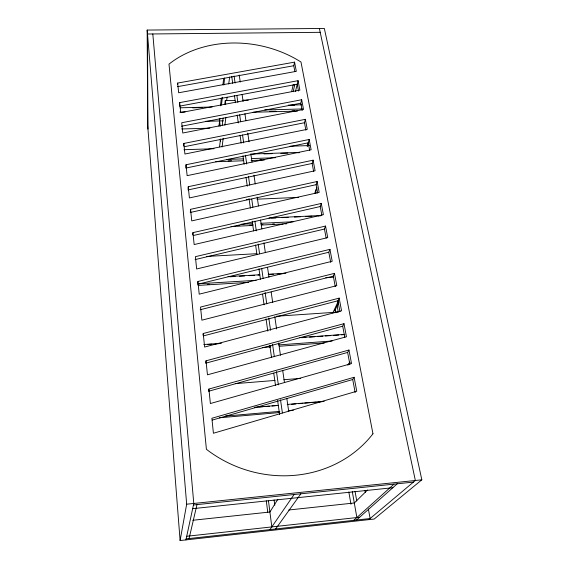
<?xml version="1.0" encoding="UTF-8"?>
<svg xmlns="http://www.w3.org/2000/svg" width="569" height="569" viewBox="0 0 569 569"><rect width="100%" height="100%" fill="white"/><g stroke="black" fill="none" stroke-linecap="round" stroke-linejoin="round"><path stroke-width="0.85" d="M177.606 84.496L177.67 83.053L294.571 62.128L296.314 71.345L178.666 92.768L177.67 83.053M179.541 105.272L179.669 102.619L298.078 80.677L299.87 90.144L180.686 112.605L179.669 102.619M183.687 145.998L183.837 143.445L305.382 119.326L307.267 129.327L184.918 154.028L183.837 143.445M186.013 164.761L185.793 168.075L308.249 142.805L309.187 139.469L186.013 164.761L187.123 175.657L311.129 149.754L309.187 139.469M188.076 189.136L188.254 186.71L313.099 160.181L315.098 170.764L189.399 197.934L188.254 186.71M190.558 209.328L190.302 212.457L316.115 184.683L317.125 181.504L190.558 209.328L191.739 220.893L319.188 192.393L317.125 181.504M192.735 234.912L192.934 232.636L321.272 203.453L323.391 214.669L194.157 244.556L192.934 232.636M197.763 282.871L197.92 281.47L329.949 249.343L332.196 261.256L199.214 294.166L197.92 281.47M220.445 105.87L221.369 97.953M222.913 84.76L223.631 78.6M218.965 126.162L219.89 118.309M221.448 105.158L222.379 97.271M223.83 84.994L224.663 77.981M219.542 146.838L220.516 138.985M222.244 125.038L223.105 118.06M224.826 104.113L225.26 100.628L235.011 100.4M226.64 100.67L227.081 97.164M228.731 84.027L229.613 77.014M222.081 146.973L223.204 138.239M224.883 125.13L225.893 117.264M202.991 335.191L203.233 333.498L339.16 298.113L341.556 310.788L204.612 347.047L203.233 333.498M206.021 360.817L205.629 363.207L342.702 326.193L343.989 323.661L206.021 360.817L207.45 374.815L346.457 336.741L343.989 323.661M180.103 540.55L186.668 504.198L147.172 30.065L324.344 28.45L421.828 479.816L374.196 519.042L180.103 540.55L147.677 125.457L147.172 30.065M208.901 389.054L208.489 391.28L347.631 352.431L348.968 350.035L208.901 389.054L210.381 403.535L351.521 363.548L348.968 350.035M185.928 539.903L193.78 503.465L152.812 33.962M294.863 71.566L293.768 65.727L294.571 62.128M291.677 91.481L293.263 84.61M189.072 538.551L196.981 504.611M293.149 91.716L294.742 84.866M295.446 91.666L297.267 83.97M298.533 91.076L297.238 84.219L298.078 80.677M302.175 110.486L300.809 103.209L301.677 99.739L181.724 122.74L182.77 133.018L303.519 109.461L301.677 99.739M305.88 130.209L304.479 122.733L305.382 119.326M307.168 146.24L308.099 142.919M307.644 146.219L308.583 142.904M313.647 171.554L312.125 163.445L313.099 160.181M314.984 192.521L315.88 189.733M315.055 193.396L316.919 187.599M269.357 346.99L269.834 345.561M321.834 215.132L320.219 206.54L321.272 203.453M326.151 238.091L324.451 229.051L325.546 226.057L195.387 256.669L196.646 268.973L327.73 237.614L325.546 226.057M330.717 262.401L328.804 252.238L329.949 249.343M335.262 286.612L333.292 276.136L334.48 273.355L200.53 307.068L201.874 320.176L336.805 285.638L334.48 273.355M278.191 405.427L254.535 407.248M339.978 311.705L337.922 300.773L339.16 298.113M332.815 312.929L338.434 300.887M334.721 310.838L338.733 302.295M347.894 365.177L349.686 362.112M348.747 364.686L350.077 362.41M277.843 499.283L269.905 512.015L192.791 520.272M212.294 420.078L352.716 379.523L354.117 377.275L356.756 391.237L213.411 433.251L211.881 418.265L354.117 377.275M269.962 529.604L294.088 494.518M275.624 528.985L300.852 493.814M367.51 490.001L354.309 502.982L288.718 510.002M353.762 520.336L394.004 484.127M356.5 520.038L397.247 483.785M368.797 519.646L415.349 480.485L319.401 28.493M203.73 335.817L337.922 300.773M200.196 309.742L333.292 276.136M197.607 284.272L328.804 252.238M195.096 259.592L324.451 229.051M193.524 235.466L320.219 206.54M188.019 189.939L312.125 163.445M184.505 146.674L304.479 122.733M181.539 126.218L300.809 103.209M179.498 106.161L297.238 84.219M177.514 86.659L293.768 65.727M186.71 536.283L359.644 517.242M186.148 538.879L370.12 518.53L368.363 508.928M186.668 504.198L421.828 479.816M193.46 504.98L413.421 482.107M192.663 508.672L392.838 487.711M225.324 416.095L279.159 411.423L278.625 412.632L219.335 417.795M288.149 410.64L293.448 410.185M278.17 412.048L279.934 411.892M287.245 404.452L324.216 401.287M258.859 407.077L263.255 406.707M265.012 406.551L269.407 406.181M272.039 405.953L276.434 405.576M291.548 404.282L295.944 403.905M298.583 403.684L302.985 403.307M304.742 403.151L310.02 402.703M311.776 402.553L316.179 402.176M317.936 402.027L322.339 401.65M235.217 383.641L275.04 380.433M283.888 379.722L300.709 378.371M278.582 344.921L332.154 340.995M268.803 346.45L270.56 346.322M262.273 347.51L270.88 346.877M279.436 346.251L324.273 342.951M203.823 344.522L221.441 343.256M299.884 337.602L344.117 334.408M207.308 344.515L211.711 344.195M215.231 343.939L218.752 343.69M301.556 337.716L305.973 337.396M309.508 337.14L314.813 336.756M317.466 336.564L322.772 336.179M325.425 335.987L330.724 335.61M333.377 335.418L338.683 335.034M341.336 334.842L344.871 334.586M276.534 316.229L338.455 312.054M197.663 283.817L256.128 280.318M207.55 284.301L209.307 284.194M198.09 285.41L248.617 282.366M325.71 277.729L333.654 277.245M228.027 276.626L259.813 274.756L257.977 275.133M268.312 274.258L285.901 273.22M229.741 276.797L235.033 276.484M239.442 276.228L244.741 275.915M249.151 275.652L254.443 275.346M268.234 274.528L273.511 274.222M277.907 273.959L283.184 273.653M206.433 256.448L256.832 253.696M241.1 224.257L252.579 223.702L252.202 225.48L231.014 226.512M260.908 223.304L293.54 221.725M237.273 225.708L239.044 225.623M249.656 225.111L253.198 224.94M261.135 224.549L262.899 224.463M272.594 223.994L274.358 223.909M261.199 225.04L283.22 223.966M284.984 223.88L286.748 223.795M268.973 217.97L320.852 215.509M271.541 218.14L275.937 217.934M282.082 217.643L288.234 217.351M294.386 217.059L300.539 216.768M305.809 216.519L311.961 216.227M318.114 215.936L320.745 215.807M246.249 199.648L249.798 199.491M256.904 199.186L298.647 197.372M226.576 159.441L243.397 158.851L243.07 160.778L215.672 161.76M251.505 158.566L275.446 157.72M228.034 160.863L231.576 160.735M259.862 159.733L261.626 159.669M251.093 160.494L264.357 160.024M183.929 149.718L213.994 148.729M290.041 146.219L309.493 145.579M250.844 154.057L299.465 152.385M264.037 153.922L271.989 153.651M280.823 153.346L287.893 153.104M297.615 152.769L299.379 152.705M181.632 128.978L209.918 128.16M205.466 121.325L223.347 120.834M180.252 107.79L212.095 107.008M288.305 105.13L301.627 104.803M192.607 107.833L202.336 107.591M291.776 105.379L294.443 105.315M179.797 112.093L185.124 111.958M264.727 109.931L302.559 108.963M269.848 111.389L276.05 111.225M291.989 110.82L294.65 110.749M253.105 112.242L297.466 111.097M242.991 100.208L248.319 100.087M320.212 32.312L147.499 34.012L147.961 129.085M308.249 142.805L309.692 150.493M316.115 184.683L317.68 193.026M342.702 326.193L344.814 337.474M347.631 352.431L349.835 364.188M352.716 379.523L355.163 392.539M315.546 190.359L316.037 192.976M337.083 305.645L338.221 311.755M335.269 309.308L335.916 312.808M365.006 490.585L365.326 492.334M355.042 491.332L356.749 500.94M352.303 491.616L356.87 517.548M348.825 491.965L350.959 504.219M239.222 75.037L240.26 82.064M242.067 94.369L243.105 101.396M244.912 113.693L245.95 120.72M247.757 133.025L249.051 141.809M250.858 154.107L252.024 162.016M253.966 175.195L255.253 183.979M257.195 197.159L258.49 205.95M260.559 220.004L261.847 228.788M263.916 242.849L265.339 252.508M267.537 267.444L268.959 277.11M271.157 292.046L272.707 302.587M274.777 316.649L276.591 328.946M278.654 343.007L280.467 355.305M282.665 370.241L284.472 382.539M286.804 398.357L288.739 411.536M234.094 76.026L235.104 83.06M236.868 95.379L237.878 102.42M239.649 114.739L240.651 121.773M242.543 134.974L243.681 142.89M245.445 155.209L246.711 164.007M248.475 176.326L249.734 185.124M251.754 199.2L252.885 207.116M254.905 221.192L256.292 230.872M258.184 244.073L259.571 253.746M261.719 268.703L263.106 278.383M265.118 292.459L266.761 303.896M268.781 317.971L270.545 330.29M272.565 344.366L274.329 356.685M276.47 371.642L278.362 384.843M280.51 399.801L282.402 412.994M231.711 76.324L232.714 83.366M234.456 95.684L235.452 102.726M237.195 115.038L238.311 122.94M240.054 135.237L241.178 143.146M242.97 155.835L244.158 164.228M246.028 177.4L247.266 186.184M249.009 198.481L250.381 208.14M252.231 221.241L253.61 230.978M255.602 245.033L256.968 254.699M258.959 268.746L260.453 279.294M262.565 294.223L264.059 304.764M266.05 318.818L267.793 331.115M269.905 346.044L271.52 357.46M273.76 373.271L275.503 385.569M277.615 400.505L279.607 414.552M225.26 100.628L225.729 104.134M274.094 499.973L274.784 505.251M219.3 118.757L220.26 126.226M268.433 500.564L271.818 526.908M220.217 139.369L220.445 141.126M266.292 500.812L267.757 512.278M372.965 433.791L300.98 62.028A101.261 80.201 10.3 0 0 168.993 64.126L206.405 449.297A118.338 109.276 22.8 0 0 372.965 433.791"/></g></svg>
